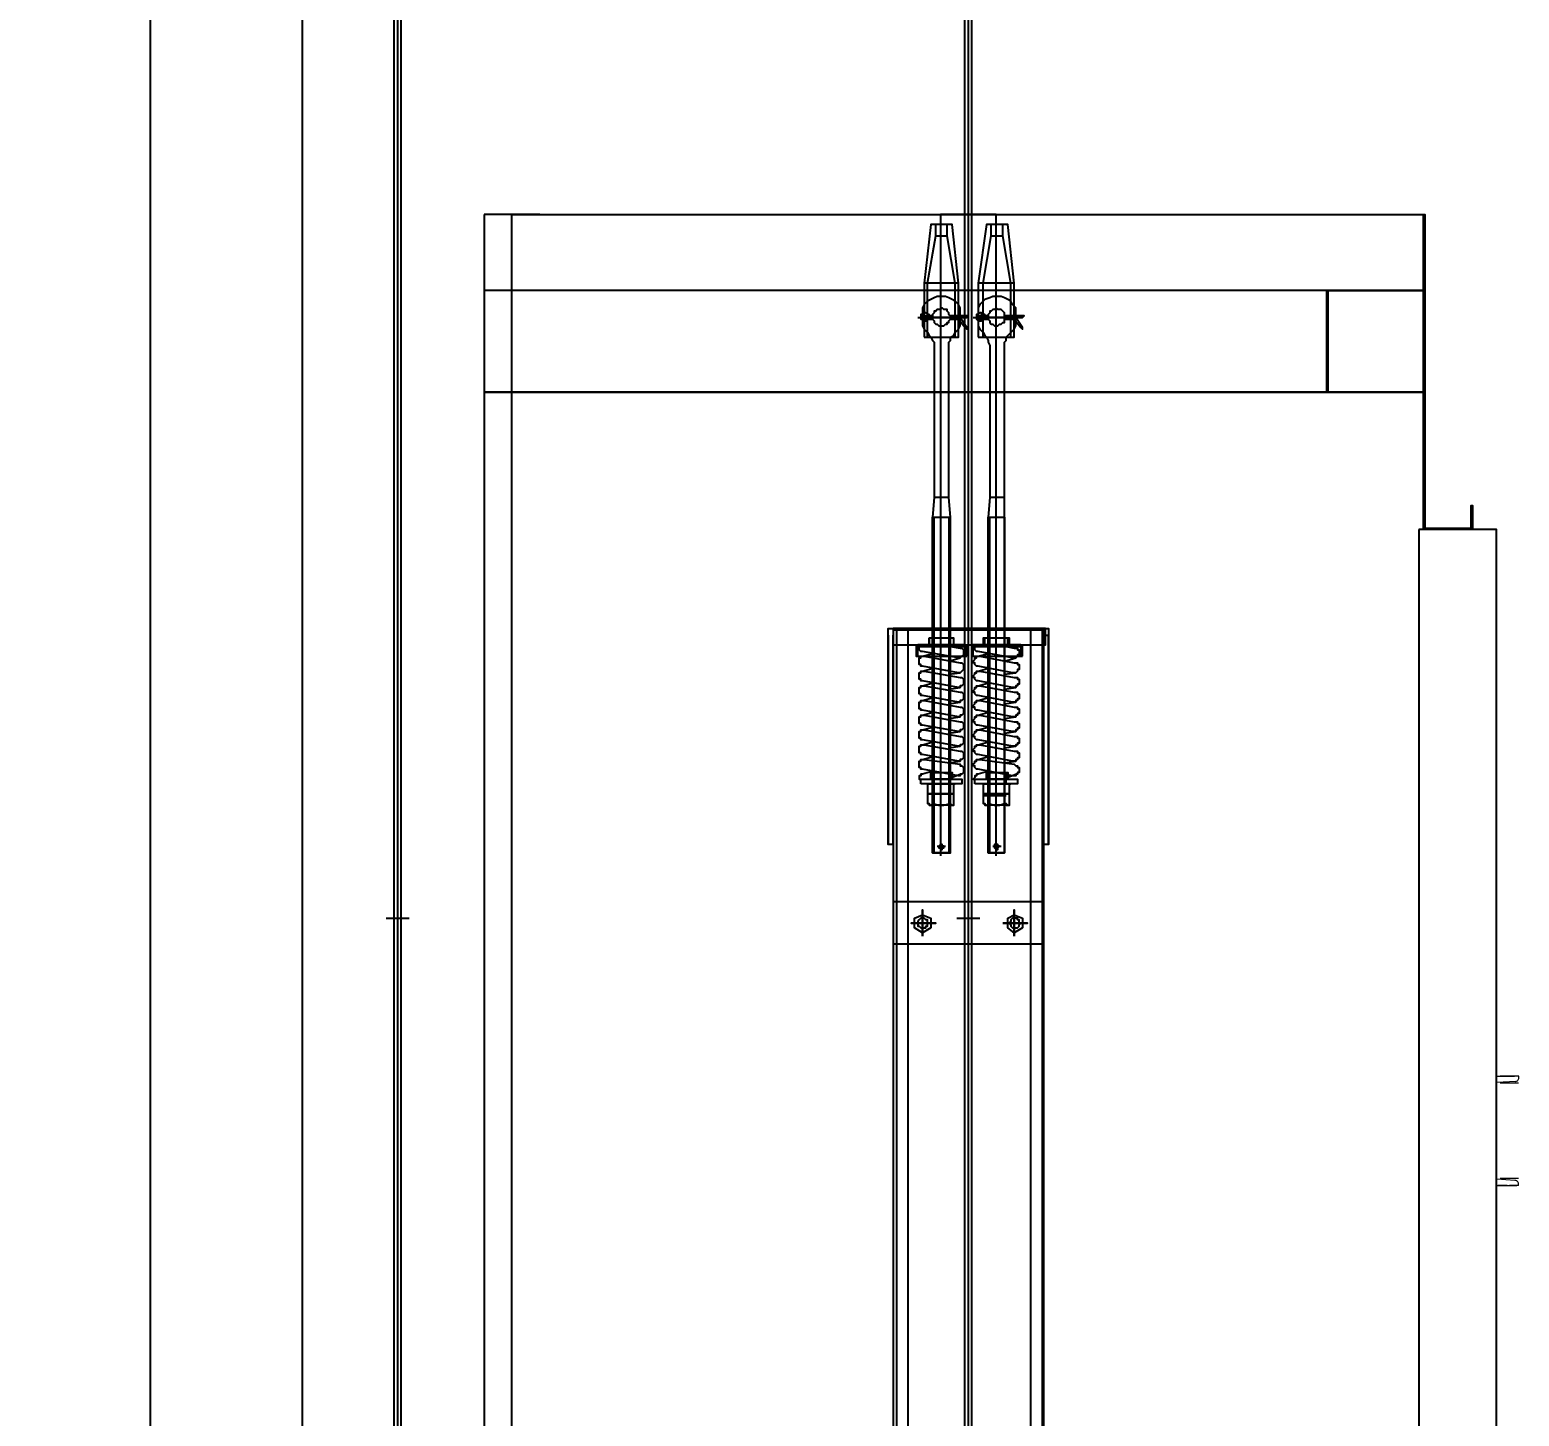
# Model space of a CAD drawing. Header units: millimetres. Extents: x 16084 to 24556, y -3303 to 19570.
# Drawn here: x 18041 to 19999, y 720 to 2543 of the extents above; entities that cross this region are included whole.
import ezdxf

# ---------------------------------------------------------------- set-up
doc = ezdxf.new("R2010")
doc.units = ezdxf.units.MM
doc.header["$MEASUREMENT"] = 0
doc.linetypes.add('$2$ACAD_ISO02W100', pattern=[15, 12, -3])
doc.layers.add('$2$DL', color=8, linetype='$2$ACAD_ISO02W100', lineweight=0)
for name, color, linetype in [('$2$PDF_0', 7, 'Continuous'), ('AA_Architecture', 7, 'Continuous'), ('AA_Rail', 7, 'Continuous'), ('AA_Rope', 7, 'Continuous')]:
    doc.layers.add(name, color=color, linetype=linetype)
doc.layers.add('AA_Datum', color=7, linetype='Continuous', plot=False)
doc.styles.add('Century Gothic$001H0', font='cent.shx')
doc.dimstyles.new('Copy of ISO-25', dxfattribs={"dimtxt": 250, "dimasz": 80, "dimexe": 1.25, "dimexo": 0.625, "dimtad": 1, "dimtxsty": 'Century Gothic$001H0', "dimblk": 'ARCHTICK', "dimcen": 2.5, "dimadec": 0, "dimazin": 0, "dimtfac": 1, "dimtmove": 0, "dimatfit": 3, "dimfxl": 1, "dimarcsym": 0})

# ---------------------------------------------------------------- blocks, each defined once
blk = doc.blocks.new('_ArchTick')
at = {"color": 0, "linetype": 'ByBlock', "const_width": 0.15}
blk.add_lwpolyline([(-0.5, -0.5), (0.5, 0.5)], dxfattribs=at)
blk = doc.blocks.new('*D11')
at = {"color": 0, "lineweight": -2, "transparency": 16777216}
for p, q in [((20199.375, 16200), (16998.75, 16200)), ((17000, -1000), (17000, 16200)), ((20199.375, -1000), (16998.75, -1000))]:
    blk.add_line(p, q, dxfattribs=at)
at = {"layer": 'Defpoints', "color": 0, "transparency": 16777216}
for p in [(17000, 16200), (20200, 16200), (20200, -1000)]:
    blk.add_point(p, dxfattribs=at)
at = {"color": 0, "lineweight": -2, "transparency": 16777216, "xscale": 80, "yscale": 80, "zscale": 80}
for p, rotation in [((17000, 16200), 90), ((17000, -1000), 270)]:
    blk.add_blockref('_ArchTick', p, dxfattribs=dict(at, rotation=rotation))
at = {"color": 0, "transparency": 16777216, "insert": (16874.375, 7600), "char_height": 250, "attachment_point": 5, "rotation": 90, "style": 'Century Gothic$001H0'}
blk.add_mtext('SHAFT TOTAL HEIGHT 17200', dxfattribs=at)

msp = doc.modelspace()

# ---------------------------------------------------------------- linework, layer by layer
at = {"layer": '$2$DL', "ltscale": 2, "transparency": 33554666}
for p, q in [((19998.022, 1167.121), (19968.873, 1167.134)), ((19968.873, 1167.121), (19998.313, 1167.121)), ((19998.02, 1158.143), (19968.873, 1158.156)), ((19998.001, 1032.453), (19968.873, 1032.466))]:
    msp.add_line(p, q, dxfattribs=at)
at = {"layer": '$2$DL'}
for p, q in [((19997.999, 1023.475), (19968.873, 1023.488)), ((19968.873, 1023.475), (19997.999, 1023.475))]:
    msp.add_line(p, q, dxfattribs=at)
at = {"layer": '$2$DL', "ltscale": 2, "transparency": 33554666}
for points in [[(19993.921, 1160.361), (19994.548, 1160.361), (19995.49, 1160.643), (19996.431, 1161.206), (19997.058, 1161.77), (19997.372, 1162.333), (19997.999, 1163.178), (19998.313, 1164.023), (19998.313, 1164.586), (19998.313, 1167.121), (19968.873, 1167.121)], [(19993.921, 1160.361), (19993.921, 1160.361), (19968.873, 1158.619)], [(19968.873, 1023.475), (19997.999, 1023.475), (19997.999, 1025.728), (19997.999, 1026.573), (19997.686, 1027.418), (19997.058, 1028.263), (19996.744, 1028.826), (19995.803, 1029.39), (19995.176, 1029.671), (19994.235, 1029.953), (19993.294, 1030.235), (19968.873, 1031.986)]]:
    msp.add_lwpolyline(points, dxfattribs=at)
at = {"layer": '$2$PDF_0', "lineweight": 25}
for points in [[(19857.399, -97.619), (18675, -97.619), (18675, 2300), (19875, 2300), (19875, 1887.47), (19935.626, 1887.47), (19935.626, 1917.318), (19937.582, 1917.318), (19937.582, 1887.47), (19937.582, 1885.714), (19935.626, 1885.714), (19875, 1885.714), (19873.044, 1887.47), (19873.044, 2300)], [(19311.592, 1456.712), (19311.592, 2300), (19238.449, 2300), (19238.449, 1456.712)], [(19221.239, 2138.657), (19221.239, 2209.648), (19231.996, 2272.034), (19231.996, 2287.093)], [(19231.996, 2272.034), (19247.054, 2272.034)], [(19257.811, 2138.657), (19257.811, 2209.648), (19247.054, 2272.034), (19247.054, 2287.093)], [(19294.382, 2138.657), (19294.382, 2209.648), (19305.138, 2272.034), (19305.138, 2287.093)], [(19305.138, 2272.034), (19320.197, 2272.034)], [(19330.953, 2138.657), (19330.953, 2209.648), (19320.197, 2272.034), (19320.197, 2287.093)], [(19747.881, 2066.56), (19747.881, 2200), (19875, 2200), (18638.814, 2200)], [(18675, -97.619), (18675, 2200)], [(19249.206, 1927.834), (19249.206, 2127.9), (19249.206, 2132.203), (19251.357, 2134.354), (19251.357, 2138.657), (19255.659, 2140.808), (19257.811, 2145.11), (19259.962, 2147.262), (19262.113, 2149.413), (19264.264, 2153.715), (19264.264, 2177.379), (19262.113, 2181.681), (19257.811, 2185.984), (19253.508, 2188.135), (19249.206, 2190.286), (19244.903, 2192.438), (19238.449, 2192.438), (19234.147, 2192.438), (19229.844, 2190.286), (19225.542, 2188.135), (19221.239, 2185.984), (19216.937, 2181.681), (19214.786, 2177.379), (19214.786, 2153.715), (19216.937, 2149.413), (19219.088, 2147.262), (19221.239, 2145.11), (19223.391, 2140.808), (19225.542, 2138.657), (19227.693, 2134.354), (19229.844, 2132.203), (19229.844, 2127.9), (19229.844, 1927.834)], [(19262.113, 2209.648), (19216.937, 2209.648)], [(19335.255, 2209.648), (19287.928, 2209.648)], [(19322.348, 1927.834), (19322.348, 2127.9), (19322.348, 2132.203), (19324.499, 2134.354), (19324.499, 2138.657), (19326.65, 2140.808), (19330.953, 2145.11), (19333.104, 2147.262), (19335.255, 2149.413), (19337.407, 2153.715), (19337.407, 2177.379), (19333.104, 2181.681), (19330.953, 2185.984), (19326.65, 2188.135), (19322.348, 2190.286), (19318.045, 2192.438), (19311.592, 2192.438), (19307.289, 2192.438), (19302.987, 2190.286), (19296.533, 2188.135), (19294.382, 2185.984), (19290.079, 2181.681), (19287.928, 2177.379), (19287.928, 2153.715), (19290.079, 2149.413), (19292.231, 2147.262), (19294.382, 2145.11), (19296.533, 2140.808), (19298.684, 2138.657), (19300.835, 2134.354), (19300.835, 2132.203), (19302.987, 2127.9), (19302.987, 1927.834)], [(19745.925, 2066.56), (19745.925, 2200)], [(19208.332, 2164.472), (19270.718, 2164.472)], [(19227.693, 2166.623), (19223.391, 2166.623), (19223.391, 2168.774), (19221.239, 2168.774), (19219.088, 2170.925), (19216.937, 2170.925), (19214.786, 2168.774), (19212.634, 2168.774), (19212.634, 2166.623), (19212.634, 2164.472), (19212.634, 2162.32), (19214.786, 2162.32), (19214.786, 2160.169), (19216.937, 2160.169), (19219.088, 2160.169), (19221.239, 2160.169), (19221.239, 2162.32), (19223.391, 2162.32), (19227.693, 2162.32)], [(19266.416, 2164.472), (19212.634, 2164.472)], [(19227.693, 2164.472), (19223.391, 2164.472), (19221.239, 2164.472), (19219.088, 2164.472), (19219.088, 2162.32), (19216.937, 2162.32), (19214.786, 2164.472), (19214.786, 2166.623), (19216.937, 2166.623), (19219.088, 2166.623), (19221.239, 2166.623), (19223.391, 2164.472)], [(19221.239, 2168.774), (19221.239, 2168.774)], [(19223.391, 2164.472), (19223.391, 2164.472)], [(19223.391, 2162.32), (19223.391, 2162.32)], [(19253.508, 2164.472), (19225.542, 2164.472)], [(19251.357, 2164.472), (19272.869, 2164.472), (19275.021, 2166.623), (19272.869, 2166.623), (19251.357, 2166.623)], [(19251.357, 2162.32), (19262.113, 2162.32), (19270.718, 2151.564), (19272.869, 2149.413), (19272.869, 2151.564), (19264.264, 2164.472)], [(19281.474, 2164.472), (19343.86, 2164.472)], [(19300.835, 2166.623), (19296.533, 2166.623), (19296.533, 2168.774), (19294.382, 2168.774), (19292.231, 2168.774), (19292.231, 2170.925), (19290.079, 2170.925), (19287.928, 2168.774), (19285.777, 2168.774), (19285.777, 2166.623), (19285.777, 2164.472), (19285.777, 2162.32), (19287.928, 2160.169), (19290.079, 2160.169), (19292.231, 2160.169), (19294.382, 2162.32), (19296.533, 2162.32), (19300.835, 2162.32)], [(19322.348, 2162.32), (19335.255, 2162.32), (19343.86, 2151.564), (19346.012, 2149.413), (19346.012, 2151.564), (19337.407, 2164.472), (19285.777, 2164.472)], [(19300.835, 2164.472), (19296.533, 2164.472), (19294.382, 2164.472), (19292.231, 2164.472), (19292.231, 2162.32), (19290.079, 2162.32), (19287.928, 2162.32), (19287.928, 2164.472), (19287.928, 2166.623), (19290.079, 2166.623), (19292.231, 2166.623), (19294.382, 2166.623), (19294.382, 2164.472), (19296.533, 2164.472)], [(19296.533, 2162.32), (19296.533, 2162.32)], [(19326.65, 2164.472), (19298.684, 2164.472)], [(19322.348, 2164.472), (19346.012, 2164.472), (19348.163, 2166.623), (19346.012, 2166.623), (19322.348, 2166.623)], [(19875, 2071.828), (19875, 1894.493)], [(19227.693, 1461.014), (19227.693, 1902.02)], [(19229.844, 1461.014), (19229.844, 1902.02)], [(19249.206, 1902.02), (19249.206, 1461.014), (19251.357, 1461.014), (19251.357, 1902.02)], [(19300.835, 1461.014), (19300.835, 1902.02)], [(19302.987, 1461.014), (19302.987, 1902.02)], [(19322.348, 1902.02), (19322.348, 1461.014), (19322.348, 1902.02)], [(19935.626, 1885.714), (19935.626, 1885.714)], [(19169.609, 1544.913), (19169.609, 1755.735), (19380.432, 1755.735), (19380.432, 1544.913)], [(19176.063, 1471.77), (19176.063, 1747.13), (19176.063, 1471.77), (19169.609, 1471.77), (19169.609, 1747.13), (19169.609, 1471.77)], [(19373.978, -97.849), (19373.978, 1753.584), (19176.063, 1753.584), (19176.063, -97.849)], [(19180.366, 1753.584), (19180.366, -97.849)], [(19195.424, 1753.584), (19195.424, -97.849)], [(19223.391, 1732.071), (19223.391, 1742.827)], [(19255.659, 1734.222), (19255.659, 1742.827), (19223.391, 1742.827), (19223.391, 1734.222)], [(19255.659, 1732.071), (19255.659, 1742.827)], [(19328.802, 1734.222), (19328.802, 1742.827), (19294.382, 1742.827), (19294.382, 1734.222)], [(19296.533, 1732.071), (19296.533, 1742.827)], [(19326.65, 1732.071), (19326.65, 1742.827)], [(19356.768, 1753.584), (19356.768, -97.849)], [(19371.827, 1753.584), (19371.827, -97.849)], [(19373.978, 1471.77), (19373.978, 1747.13), (19380.432, 1747.13), (19380.432, 1471.77), (19380.432, 1747.13)], [(19380.432, 1471.77), (19373.978, 1471.77), (19373.978, 1747.13)], [(19208.332, 1719.164), (19208.332, 1729.92), (19208.332, 1732.071), (19210.483, 1732.071), (19268.567, 1732.071), (19270.718, 1732.071), (19270.718, 1729.92), (19270.718, 1719.164)], [(19210.483, 1732.071), (19210.483, 1732.071)], [(19214.786, 1719.164), (19229.844, 1723.466)], [(19281.474, 1719.164), (19281.474, 1729.92), (19281.474, 1732.071), (19283.626, 1732.071), (19341.709, 1732.071), (19343.86, 1732.071), (19343.86, 1729.92), (19343.86, 1719.164)], [(19287.928, 1719.164), (19302.987, 1723.466)], [(19214.786, 1699.802), (19229.844, 1704.105)], [(19249.206, 1712.71), (19264.264, 1717.012)], [(19262.113, 1717.012), (19262.113, 1717.012)], [(19287.928, 1699.802), (19302.987, 1704.105)], [(19322.348, 1712.71), (19337.407, 1717.012)], [(19214.786, 1680.441), (19229.844, 1684.744)], [(19249.206, 1695.5), (19264.264, 1697.651)], [(19262.113, 1697.651), (19262.113, 1697.651)], [(19287.928, 1680.441), (19302.987, 1684.744)], [(19322.348, 1695.5), (19337.407, 1697.651)], [(19214.786, 1661.08), (19229.844, 1665.382)], [(19249.206, 1676.139), (19264.264, 1678.29)], [(19262.113, 1678.29), (19262.113, 1678.29)], [(19287.928, 1661.08), (19302.987, 1665.382)], [(19322.348, 1676.139), (19337.407, 1678.29)], [(19214.786, 1641.719), (19229.844, 1646.021)], [(19249.206, 1656.777), (19264.264, 1658.929)], [(19262.113, 1658.929), (19262.113, 1658.929)], [(19287.928, 1641.719), (19302.987, 1646.021)], [(19322.348, 1656.777), (19337.407, 1658.929)], [(19214.786, 1622.358), (19229.844, 1626.66)], [(19249.206, 1637.416), (19264.264, 1639.568)], [(19262.113, 1639.568), (19262.113, 1639.568)], [(19287.928, 1622.358), (19302.987, 1626.66)], [(19322.348, 1637.416), (19337.407, 1639.568)], [(19214.786, 1602.996), (19229.844, 1607.299)], [(19249.206, 1618.055), (19264.264, 1620.206)], [(19262.113, 1620.206), (19262.113, 1620.206)], [(19287.928, 1602.996), (19302.987, 1607.299)], [(19322.348, 1618.055), (19337.407, 1620.206)], [(19214.786, 1583.635), (19229.844, 1587.938)], [(19249.206, 1598.694), (19264.264, 1600.845)], [(19262.113, 1600.845), (19262.113, 1600.845)], [(19287.928, 1583.635), (19302.987, 1587.938)], [(19322.348, 1598.694), (19337.407, 1600.845)], [(19229.844, 1568.576), (19214.786, 1564.274), (19212.634, 1564.274), (19212.634, 1562.123), (19210.483, 1562.123), (19210.483, 1559.971), (19210.483, 1557.82), (19247.054, 1557.82), (19264.264, 1564.274)], [(19221.239, 1551.366), (19221.239, 1538.459), (19223.391, 1538.459), (19225.542, 1538.459), (19227.693, 1538.459), (19227.693, 1551.366), (19227.693, 1566.425)], [(19249.206, 1579.333), (19264.264, 1581.484)], [(19251.357, 1525.551), (19251.357, 1538.459), (19251.357, 1551.366), (19251.357, 1566.425)], [(19262.113, 1581.484), (19262.113, 1581.484)], [(19302.987, 1568.576), (19287.928, 1564.274), (19285.777, 1564.274), (19285.777, 1562.123), (19283.626, 1562.123), (19283.626, 1559.971), (19281.474, 1557.82), (19320.197, 1557.82), (19337.407, 1564.274)], [(19300.835, 1525.551), (19300.835, 1538.459), (19300.835, 1551.366), (19300.835, 1566.425)], [(19322.348, 1579.333), (19337.407, 1581.484)], [(19324.499, 1551.366), (19324.499, 1566.425)], [(19227.693, 1525.551), (19227.693, 1538.459), (19236.298, 1538.459), (19242.752, 1538.459), (19251.357, 1538.459), (19253.508, 1538.459), (19255.659, 1538.459), (19255.659, 1551.366), (19221.239, 1551.366), (19257.811, 1551.366)], [(19262.113, 1562.123), (19262.113, 1562.123)], [(19322.348, 1551.366), (19322.348, 1538.459), (19324.499, 1538.459), (19326.65, 1538.459), (19328.802, 1538.459), (19328.802, 1551.366), (19294.382, 1551.366), (19330.953, 1551.366)], [(19294.382, 1551.366), (19294.382, 1538.459), (19296.533, 1538.459), (19298.684, 1538.459), (19300.835, 1538.459), (19309.44, 1538.459), (19315.894, 1538.459), (19322.348, 1538.459), (19322.348, 1525.551)], [(19253.508, 1538.459), (19225.542, 1538.459)], [(19294.382, 1536.308), (19324.499, 1536.308)], [(19326.65, 1538.459), (19298.684, 1538.459)], [(19253.508, 1523.4), (19225.542, 1523.4)], [(19326.65, 1523.4), (19298.684, 1523.4)], [(19234.147, 1469.619), (19244.903, 1469.619)], [(19307.289, 1469.619), (19318.045, 1469.619)], [(19249.206, 1461.014), (19229.844, 1461.014), (19227.693, 1461.014), (19251.357, 1461.014)], [(19322.348, 1461.014), (19322.348, 1461.014)], [(19373.978, 1396.477), (19176.063, 1396.477)], [(19214.786, 1385.72), (19214.786, 1351.301)], [(19214.786, 1351.301), (19214.786, 1385.72), (19214.786, 1351.301)], [(19335.255, 1385.72), (19335.255, 1351.301)], [(19335.255, 1351.301), (19335.255, 1385.72), (19335.255, 1351.301)], [(19231.996, 1368.511), (19199.727, 1368.511), (19231.996, 1368.511), (19199.727, 1368.511)], [(19352.465, 1368.511), (19320.197, 1368.511)], [(19320.197, 1368.511), (19352.465, 1368.511), (19320.197, 1368.511)], [(19373.978, 1340.544), (19176.063, 1340.544)]]:
    msp.add_lwpolyline(points, dxfattribs=at)
for points in [[(19216.937, 2138.657), (19262.113, 2138.657), (19262.113, 2209.648), (19253.508, 2287.093), (19225.542, 2287.093), (19216.937, 2209.648)], [(19287.928, 2138.657), (19335.255, 2138.657), (19335.255, 2209.648), (19326.65, 2287.093), (19298.684, 2287.093), (19287.928, 2209.648)], [(19251.357, 2164.472), (19251.357, 2166.623), (19249.206, 2168.774), (19249.206, 2170.925), (19247.054, 2173.076), (19247.054, 2175.228), (19244.903, 2175.228), (19242.752, 2175.228), (19240.601, 2177.379), (19238.449, 2175.228), (19236.298, 2175.228), (19234.147, 2175.228), (19231.996, 2173.076), (19229.844, 2173.076), (19229.844, 2170.925), (19227.693, 2168.774), (19227.693, 2166.623), (19227.693, 2164.472), (19227.693, 2162.32), (19229.844, 2160.169), (19229.844, 2158.018), (19231.996, 2155.867), (19234.147, 2155.867), (19236.298, 2153.715), (19238.449, 2153.715), (19240.601, 2153.715), (19242.752, 2153.715), (19244.903, 2155.867), (19247.054, 2155.867), (19247.054, 2158.018), (19249.206, 2158.018), (19249.206, 2160.169), (19251.357, 2162.32)], [(19322.348, 2164.472), (19322.348, 2166.623), (19322.348, 2168.774), (19322.348, 2170.925), (19320.197, 2173.076), (19318.045, 2175.228), (19315.894, 2175.228), (19313.743, 2175.228), (19311.592, 2177.379), (19309.44, 2175.228), (19307.289, 2175.228), (19305.138, 2173.076), (19302.987, 2173.076), (19302.987, 2170.925), (19300.835, 2168.774), (19300.835, 2166.623), (19300.835, 2164.472), (19300.835, 2162.32), (19302.987, 2160.169), (19302.987, 2158.018), (19305.138, 2155.867), (19307.289, 2155.867), (19309.44, 2153.715), (19311.592, 2153.715), (19313.743, 2153.715), (19315.894, 2155.867), (19318.045, 2155.867), (19320.197, 2158.018), (19322.348, 2158.018), (19322.348, 2160.169), (19322.348, 2162.32)], [(18638.814, 2066.56), (19875, 2066.56)], [(19229.844, 1927.834), (19227.693, 1902.02), (19251.357, 1902.02), (19249.206, 1927.834)], [(19302.987, 1927.834), (19300.835, 1902.02), (19322.348, 1902.02), (19322.348, 1927.834)], [(19867.177, 1885.714), (19867.177, 0), (19968.873, 0), (19968.873, 1885.714)], [(19176.063, 1755.735), (19176.063, 1734.222), (19376.129, 1734.222), (19376.129, 1755.735)], [(19272.869, 1719.164), (19272.869, 1729.92), (19272.869, 1732.071), (19270.718, 1734.222), (19268.567, 1734.222), (19210.483, 1734.222), (19208.332, 1734.222), (19206.181, 1732.071), (19206.181, 1729.92), (19206.181, 1719.164), (19208.332, 1719.164)], [(19214.786, 1725.617), (19212.634, 1725.617), (19210.483, 1727.769), (19210.483, 1729.92), (19210.483, 1732.071), (19251.357, 1732.071), (19264.264, 1729.92), (19266.416, 1729.92), (19268.567, 1727.769), (19268.567, 1725.617), (19268.567, 1723.466), (19268.567, 1721.315), (19266.416, 1719.164), (19264.264, 1717.012), (19262.113, 1717.012)], [(19346.012, 1719.164), (19346.012, 1729.92), (19346.012, 1732.071), (19343.86, 1732.071), (19343.86, 1734.222), (19341.709, 1734.222), (19283.626, 1734.222), (19281.474, 1734.222), (19279.323, 1734.222), (19279.323, 1732.071), (19279.323, 1729.92), (19279.323, 1719.164), (19281.474, 1719.164)], [(19287.928, 1725.617), (19285.777, 1725.617), (19283.626, 1727.769), (19283.626, 1729.92), (19281.474, 1729.92), (19281.474, 1732.071), (19324.499, 1732.071), (19335.255, 1729.92), (19337.407, 1729.92), (19339.558, 1729.92), (19339.558, 1727.769), (19341.709, 1727.769), (19341.709, 1725.617), (19341.709, 1723.466), (19341.709, 1721.315), (19339.558, 1721.315), (19339.558, 1719.164), (19337.407, 1717.012), (19335.255, 1717.012), (19333.104, 1717.012)], [(19214.786, 1706.256), (19212.634, 1706.256), (19212.634, 1708.407), (19210.483, 1708.407), (19210.483, 1710.559), (19210.483, 1712.71), (19210.483, 1714.861), (19210.483, 1717.012), (19212.634, 1717.012), (19212.634, 1719.164), (19214.786, 1719.164), (19216.937, 1719.164), (19264.264, 1710.559), (19266.416, 1710.559), (19268.567, 1708.407), (19268.567, 1706.256), (19268.567, 1704.105), (19268.567, 1701.954), (19266.416, 1699.802), (19264.264, 1697.651), (19262.113, 1697.651)], [(19287.928, 1706.256), (19285.777, 1706.256), (19283.626, 1708.407), (19283.626, 1710.559), (19281.474, 1710.559), (19281.474, 1712.71), (19283.626, 1714.861), (19283.626, 1717.012), (19285.777, 1717.012), (19285.777, 1719.164), (19287.928, 1719.164), (19290.079, 1719.164), (19335.255, 1710.559), (19337.407, 1710.559), (19339.558, 1710.559), (19339.558, 1708.407), (19341.709, 1708.407), (19341.709, 1706.256), (19341.709, 1704.105), (19341.709, 1701.954), (19339.558, 1701.954), (19339.558, 1699.802), (19337.407, 1697.651), (19335.255, 1697.651), (19333.104, 1697.651)], [(19214.786, 1686.895), (19212.634, 1686.895), (19212.634, 1689.046), (19210.483, 1689.046), (19210.483, 1691.197), (19210.483, 1693.349), (19210.483, 1695.5), (19210.483, 1697.651), (19212.634, 1697.651), (19212.634, 1699.802), (19214.786, 1699.802), (19216.937, 1699.802), (19264.264, 1691.197), (19266.416, 1691.197), (19268.567, 1689.046), (19268.567, 1686.895), (19268.567, 1684.744), (19268.567, 1682.592), (19266.416, 1680.441), (19264.264, 1680.441), (19264.264, 1678.29), (19262.113, 1678.29)], [(19287.928, 1686.895), (19285.777, 1686.895), (19283.626, 1689.046), (19283.626, 1691.197), (19281.474, 1691.197), (19281.474, 1693.349), (19283.626, 1695.5), (19283.626, 1697.651), (19285.777, 1697.651), (19285.777, 1699.802), (19287.928, 1699.802), (19290.079, 1699.802), (19335.255, 1691.197), (19337.407, 1691.197), (19339.558, 1691.197), (19339.558, 1689.046), (19341.709, 1689.046), (19341.709, 1686.895), (19341.709, 1684.744), (19341.709, 1682.592), (19339.558, 1682.592), (19339.558, 1680.441), (19337.407, 1680.441), (19337.407, 1678.29), (19335.255, 1678.29), (19333.104, 1678.29)], [(19214.786, 1667.534), (19212.634, 1667.534), (19212.634, 1669.685), (19210.483, 1669.685), (19210.483, 1671.836), (19210.483, 1673.987), (19210.483, 1676.139), (19210.483, 1678.29), (19212.634, 1678.29), (19212.634, 1680.441), (19214.786, 1680.441), (19216.937, 1680.441), (19264.264, 1671.836), (19266.416, 1671.836), (19268.567, 1669.685), (19268.567, 1667.534), (19268.567, 1665.382), (19268.567, 1663.231), (19266.416, 1661.08), (19264.264, 1661.08), (19264.264, 1658.929), (19262.113, 1658.929)], [(19287.928, 1667.534), (19285.777, 1667.534), (19283.626, 1669.685), (19283.626, 1671.836), (19281.474, 1671.836), (19281.474, 1673.987), (19283.626, 1676.139), (19283.626, 1678.29), (19285.777, 1678.29), (19285.777, 1680.441), (19287.928, 1680.441), (19290.079, 1680.441), (19335.255, 1671.836), (19337.407, 1671.836), (19339.558, 1671.836), (19339.558, 1669.685), (19341.709, 1669.685), (19341.709, 1667.534), (19341.709, 1665.382), (19341.709, 1663.231), (19339.558, 1663.231), (19339.558, 1661.08), (19337.407, 1661.08), (19337.407, 1658.929), (19335.255, 1658.929), (19333.104, 1658.929)], [(19214.786, 1648.172), (19212.634, 1648.172), (19212.634, 1650.324), (19210.483, 1650.324), (19210.483, 1652.475), (19210.483, 1654.626), (19210.483, 1656.777), (19210.483, 1658.929), (19212.634, 1658.929), (19212.634, 1661.08), (19214.786, 1661.08), (19216.937, 1661.08), (19264.264, 1652.475), (19266.416, 1652.475), (19268.567, 1650.324), (19268.567, 1648.172), (19268.567, 1646.021), (19268.567, 1643.87), (19266.416, 1641.719), (19264.264, 1641.719), (19264.264, 1639.568), (19262.113, 1639.568)], [(19287.928, 1648.172), (19285.777, 1648.172), (19283.626, 1650.324), (19283.626, 1652.475), (19281.474, 1652.475), (19281.474, 1654.626), (19283.626, 1656.777), (19283.626, 1658.929), (19285.777, 1658.929), (19285.777, 1661.08), (19287.928, 1661.08), (19290.079, 1661.08), (19335.255, 1652.475), (19337.407, 1652.475), (19339.558, 1652.475), (19339.558, 1650.324), (19341.709, 1650.324), (19341.709, 1648.172), (19341.709, 1646.021), (19341.709, 1643.87), (19339.558, 1643.87), (19339.558, 1641.719), (19337.407, 1641.719), (19337.407, 1639.568), (19335.255, 1639.568), (19333.104, 1639.568)], [(19214.786, 1628.811), (19212.634, 1628.811), (19212.634, 1630.963), (19210.483, 1630.963), (19210.483, 1633.114), (19210.483, 1635.265), (19210.483, 1637.416), (19210.483, 1639.568), (19212.634, 1639.568), (19212.634, 1641.719), (19214.786, 1641.719), (19216.937, 1641.719), (19264.264, 1633.114), (19266.416, 1633.114), (19268.567, 1630.963), (19268.567, 1628.811), (19268.567, 1626.66), (19268.567, 1624.509), (19266.416, 1622.358), (19264.264, 1622.358), (19264.264, 1620.206), (19262.113, 1620.206)], [(19287.928, 1628.811), (19285.777, 1628.811), (19283.626, 1630.963), (19283.626, 1633.114), (19281.474, 1633.114), (19281.474, 1635.265), (19283.626, 1637.416), (19283.626, 1639.568), (19285.777, 1639.568), (19285.777, 1641.719), (19287.928, 1641.719), (19290.079, 1641.719), (19335.255, 1633.114), (19337.407, 1633.114), (19339.558, 1633.114), (19339.558, 1630.963), (19341.709, 1630.963), (19341.709, 1628.811), (19341.709, 1626.66), (19341.709, 1624.509), (19339.558, 1624.509), (19339.558, 1622.358), (19337.407, 1622.358), (19337.407, 1620.206), (19335.255, 1620.206), (19333.104, 1620.206)], [(19214.786, 1609.45), (19212.634, 1609.45), (19212.634, 1611.601), (19210.483, 1611.601), (19210.483, 1613.753), (19210.483, 1615.904), (19210.483, 1618.055), (19210.483, 1620.206), (19212.634, 1620.206), (19212.634, 1622.358), (19214.786, 1622.358), (19216.937, 1622.358), (19264.264, 1613.753), (19266.416, 1613.753), (19268.567, 1611.601), (19268.567, 1609.45), (19268.567, 1607.299), (19268.567, 1605.148), (19266.416, 1602.996), (19264.264, 1602.996), (19264.264, 1600.845), (19262.113, 1600.845)], [(19287.928, 1609.45), (19285.777, 1609.45), (19283.626, 1611.601), (19283.626, 1613.753), (19281.474, 1613.753), (19281.474, 1615.904), (19283.626, 1618.055), (19283.626, 1620.206), (19285.777, 1620.206), (19285.777, 1622.358), (19287.928, 1622.358), (19290.079, 1622.358), (19335.255, 1613.753), (19337.407, 1613.753), (19339.558, 1613.753), (19339.558, 1611.601), (19341.709, 1611.601), (19341.709, 1609.45), (19341.709, 1607.299), (19341.709, 1605.148), (19339.558, 1605.148), (19339.558, 1602.996), (19337.407, 1602.996), (19337.407, 1600.845), (19335.255, 1600.845), (19333.104, 1600.845)], [(19214.786, 1590.089), (19212.634, 1590.089), (19212.634, 1592.24), (19210.483, 1592.24), (19210.483, 1594.391), (19210.483, 1596.543), (19210.483, 1598.694), (19210.483, 1600.845), (19212.634, 1600.845), (19212.634, 1602.996), (19214.786, 1602.996), (19216.937, 1602.996), (19264.264, 1594.391), (19266.416, 1594.391), (19268.567, 1592.24), (19268.567, 1590.089), (19268.567, 1587.938), (19268.567, 1585.786), (19266.416, 1583.635), (19264.264, 1583.635), (19264.264, 1581.484), (19262.113, 1581.484)], [(19287.928, 1590.089), (19285.777, 1590.089), (19283.626, 1592.24), (19283.626, 1594.391), (19281.474, 1594.391), (19281.474, 1596.543), (19283.626, 1598.694), (19283.626, 1600.845), (19285.777, 1600.845), (19285.777, 1602.996), (19287.928, 1602.996), (19290.079, 1602.996), (19335.255, 1594.391), (19337.407, 1594.391), (19339.558, 1594.391), (19339.558, 1592.24), (19341.709, 1592.24), (19341.709, 1590.089), (19341.709, 1587.938), (19341.709, 1585.786), (19339.558, 1585.786), (19339.558, 1583.635), (19337.407, 1583.635), (19337.407, 1581.484), (19335.255, 1581.484), (19333.104, 1581.484)], [(19214.786, 1570.728), (19212.634, 1570.728), (19212.634, 1572.879), (19210.483, 1572.879), (19210.483, 1575.03), (19210.483, 1577.181), (19210.483, 1579.333), (19210.483, 1581.484), (19212.634, 1581.484), (19212.634, 1583.635), (19214.786, 1583.635), (19216.937, 1583.635), (19264.264, 1577.181), (19264.264, 1575.03), (19266.416, 1575.03), (19268.567, 1572.879), (19268.567, 1570.728), (19268.567, 1568.576), (19268.567, 1566.425), (19266.416, 1564.274), (19264.264, 1564.274), (19264.264, 1562.123), (19262.113, 1562.123)], [(19253.508, 1557.82), (19225.542, 1557.82), (19225.542, 1566.425), (19253.508, 1566.425)], [(19287.928, 1570.728), (19285.777, 1570.728), (19283.626, 1572.879), (19283.626, 1575.03), (19281.474, 1575.03), (19281.474, 1577.181), (19283.626, 1579.333), (19283.626, 1581.484), (19285.777, 1581.484), (19285.777, 1583.635), (19287.928, 1583.635), (19290.079, 1583.635), (19335.255, 1577.181), (19337.407, 1575.03), (19339.558, 1575.03), (19339.558, 1572.879), (19341.709, 1572.879), (19341.709, 1570.728), (19341.709, 1568.576), (19341.709, 1566.425), (19339.558, 1566.425), (19339.558, 1564.274), (19337.407, 1564.274), (19337.407, 1562.123), (19335.255, 1562.123), (19333.104, 1562.123)], [(19326.65, 1557.82), (19298.684, 1557.82), (19298.684, 1566.425), (19326.65, 1566.425)], [(19212.634, 1551.366), (19212.634, 1557.82), (19266.416, 1557.82), (19266.416, 1551.366)], [(19283.626, 1551.366), (19283.626, 1557.82), (19339.558, 1557.82), (19339.558, 1551.366)], [(19255.659, 1538.459), (19221.239, 1538.459), (19221.239, 1525.551), (19223.391, 1525.551), (19223.391, 1523.4), (19225.542, 1523.4), (19227.693, 1523.4), (19227.693, 1525.551), (19236.298, 1523.4), (19242.752, 1523.4), (19251.357, 1525.551), (19251.357, 1523.4), (19253.508, 1523.4), (19255.659, 1523.4), (19255.659, 1525.551)], [(19328.802, 1538.459), (19294.382, 1538.459), (19294.382, 1525.551), (19296.533, 1525.551), (19296.533, 1523.4), (19298.684, 1523.4), (19300.835, 1523.4), (19300.835, 1525.551), (19309.44, 1523.4), (19315.894, 1523.4), (19322.348, 1525.551), (19324.499, 1525.551), (19324.499, 1523.4), (19326.65, 1523.4), (19328.802, 1523.4), (19328.802, 1525.551)], [(19242.752, 1469.619), (19240.601, 1469.619), (19240.601, 1471.77), (19238.449, 1471.77), (19236.298, 1469.619), (19236.298, 1467.468), (19238.449, 1467.468), (19238.449, 1465.317), (19240.601, 1465.317), (19240.601, 1467.468), (19242.752, 1467.468)], [(19315.894, 1469.619), (19313.743, 1469.619), (19313.743, 1471.77), (19311.592, 1471.77), (19309.44, 1471.77), (19309.44, 1469.619), (19309.44, 1467.468), (19311.592, 1465.317), (19313.743, 1465.317), (19313.743, 1467.468)], [(19322.348, 1461.014), (19302.987, 1461.014), (19300.835, 1461.014)], [(19225.542, 1362.057), (19214.786, 1355.603), (19204.029, 1362.057), (19204.029, 1374.964), (19214.786, 1379.267), (19225.542, 1374.964)], [(19221.239, 1368.511), (19221.239, 1370.662), (19221.239, 1372.813), (19219.088, 1372.813), (19216.937, 1374.964), (19214.786, 1374.964), (19212.634, 1374.964), (19210.483, 1372.813), (19208.332, 1370.662), (19208.332, 1368.511), (19208.332, 1366.359), (19208.332, 1364.208), (19210.483, 1364.208), (19212.634, 1362.057), (19214.786, 1362.057), (19216.937, 1362.057), (19219.088, 1362.057), (19219.088, 1364.208), (19221.239, 1364.208), (19221.239, 1366.359)], [(19346.012, 1362.057), (19335.255, 1355.603), (19326.65, 1362.057), (19326.65, 1374.964), (19335.255, 1379.267), (19346.012, 1374.964)], [(19343.86, 1368.511), (19341.709, 1368.511), (19341.709, 1370.662), (19341.709, 1372.813), (19339.558, 1372.813), (19339.558, 1374.964), (19337.407, 1374.964), (19335.255, 1374.964), (19333.104, 1374.964), (19330.953, 1372.813), (19330.953, 1370.662), (19328.802, 1368.511), (19330.953, 1366.359), (19330.953, 1364.208), (19333.104, 1362.057), (19335.255, 1362.057), (19337.407, 1362.057), (19339.558, 1362.057), (19341.709, 1364.208), (19341.709, 1366.359)]]:
    msp.add_lwpolyline(points, close=True, dxfattribs=at)
for p, q in [((18638.814, 2300), (18638.814, -97.619)), ((18711.617, 2300), (18638.814, 2300)), ((19867.177, 1885.714), (19867.177, 0))]:
    msp.add_line(p, q)
at = {"layer": 'AA_Architecture'}
for p, q in [((18200, 0), (18200, 3000)), ((18400, 0), (18400, 3000))]:
    msp.add_line(p, q, dxfattribs=at)
at = {"layer": 'AA_Datum'}
for p, q in [((18525, -1000), (18525, 16200)), ((19275, -1000), (19275, 16200)), ((18510, 1375), (18540, 1375)), ((19260, 1375), (19290, 1375))]:
    msp.add_line(p, q, dxfattribs=at)
at = {"layer": 'AA_Rail'}
for p, q in [((18520.35, -1000), (18520.35, 16200)), ((18529.65, -1000), (18529.65, 16200)), ((19270.5, -1000), (19270.5, 16200)), ((19279.5, -1000), (19279.5, 16200))]:
    msp.add_line(p, q, dxfattribs=at)
at = {"layer": 'AA_Rope'}
msp.add_line((19275, 2300), (19275, 17407.091), dxfattribs=at)

# ---------------------------------------------------------------- dimensions: what is measured, and where the dimension line sits
dim = msp.add_linear_dim(base=(17000, 16200), p1=(20200, -1000), p2=(20200, 16200), angle=90, text='SHAFT TOTAL HEIGHT <>', dimstyle='Copy of ISO-25')
dim.commit()
dim.dimension.update_dxf_attribs({"geometry": '*D11', "text_midpoint": (16874.375, 7600)})

doc.saveas('drawing.dxf')
